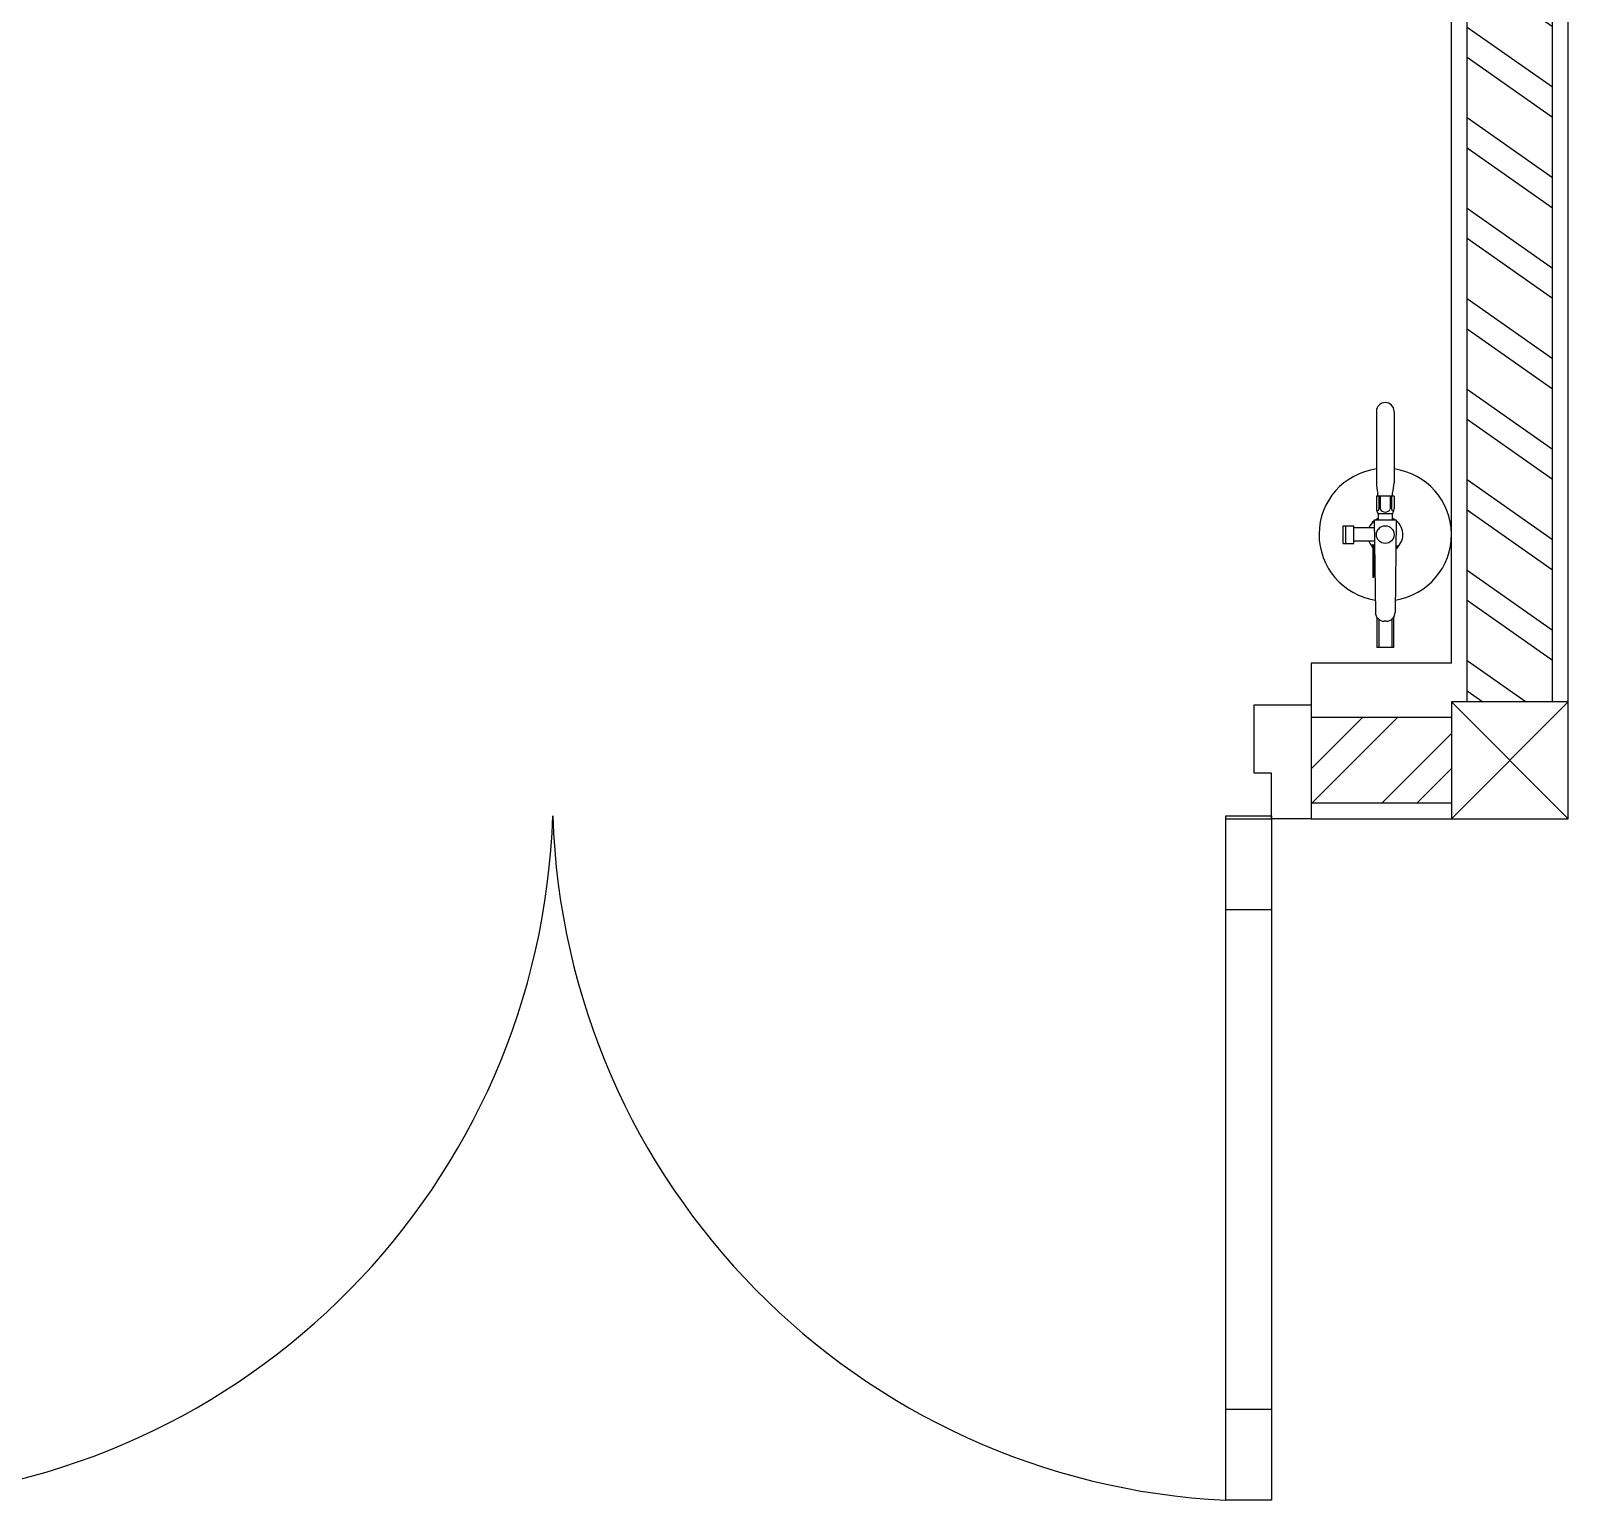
# Model space of a CAD drawing. Header units: millimetres. Extents: x -10849 to 51582, y -14593 to 28921.
# Drawn here: x 8682 to 10657, y 15109 to 16997 of the extents above; entities that cross this region are included whole.
import ezdxf

# ---------------------------------------------------------------- set-up
doc = ezdxf.new("R2010")
doc.units = ezdxf.units.MM

# ---------------------------------------------------------------- blocks, each defined once
blk = doc.blocks.new('Fire Extinguisher_top_dwgmodels.com')
at = {"color": 0}
for p, q in [((-111.7, 8), (-47, 8)), ((-34.9, 6.6), (-37.6, 6.6)), ((-34.9, 8), (-34.9, -8)), ((-34.9, 8), (-23.5, 8)), ((-34.9, 4.6), (-23.2, 4.6)), ((-34.8, 5.7), (-23.2, 5.7)), ((-18.9, 6.3), (-18.9, -6.3)), ((-18.9, 6.3), (-13.5, 6.3)), ((-13.5, -10), (-13.5, 10)), ((-13.5, 10), (70.6, 8.9)), ((10.3, 9.7), (10.3, 11.5)), ((10.7, 9.7), (10.7, 11.5)), ((75, 7.5), (102.5, 7.5)), ((76.7, 5.9), (102.5, 5.9)), ((78.5, 0.9), (78.5, -0.9)), ((102.5, 7.5), (102.5, -7.5)), ((-111.7, -8), (-47, -8)), ((-34.9, -6.6), (-37.6, -6.6)), ((-34.9, -4.6), (-23.2, -4.6)), ((-34.9, -8), (-23.5, -8)), ((-34.8, -5.7), (-23.2, -5.7)), ((-18.9, -6.3), (-13.5, -6.3)), ((-13.5, -10), (70.6, -8.9)), ((-6, -9.9), (-6, -28.4)), ((6, -9.7), (6, -28.4)), ((10.3, -9.7), (10.3, -9.7)), ((10.7, -9.9), (10.7, -9.7)), ((10.8, -10.2), (11, -9.9)), ((10.9, -10.4), (38.5, -10.4)), ((10.9, -11.2), (38.5, -11.2)), ((75, -7.5), (102.5, -7.5)), ((76.7, -5.9), (102.5, -5.9)), ((-8, -38), (-8, -28.4)), ((8, -28.4), (-8, -28.4)), ((-8, -36.1), (8, -36.1)), ((8, -38), (-8, -38)), ((8, -38), (8, -28.4))]:
    blk.add_line(p, q, dxfattribs=at)
blk.add_circle((0, 0), 8, dxfattribs=at)
for centre, radius, start, end in [((0, 0), 60, 8.6363, 172.3377), ((0, 0), 16, 37.0611, 141.3809), ((-111.7, 0), 8, 90, 270), ((-48.9, -37), 45.1, 75.4552, 87.5164), ((-23.6, 0.6), 7.45, 50.2127, 88.8117), ((-23.3, 7.7), 1.98, 271.9881, 358.9526), ((-25.5, 0), 5.13, 297.4534, 62.5466), ((0, 0), 16, 147.6298, 156.9032), ((10.5, 11.5), 0.177, 14.0852, 165.9148), ((70.5, 0.9), 8, 0, 89.221), ((0, 0), 60, 187.6623, 351.3637), ((-48.9, 37), 45.1, 272.4836, 284.5448), ((-23.6, -0.6), 7.45, 271.1883, 309.7873), ((-23.3, -7.7), 1.98, 1.0474, 88.0119), ((0, 0), 16, 203.0968, 212.3702), ((0, 0), 16, 218.6191, 247.9757), ((-11.2, -9.9), 0.819, 184.1848, 357.3731), ((0, 0), 16, 292.0243, 310.0558), ((10.5, -11), 1.25, 101.8101, 350.1732), ((10.5, -11), 0.907, 90, 346.3844), ((10.2, -9.7), 0.107, 282.2941, 2.9308), ((10.4, -9.9), 0.229, 277.2272, 346.9737), ((11.1, -10.8), 0.447, 116.5651, 243.4349), ((0, 0), 16, 312.0013, 315.4535), ((10.5, -11), 0.907, 40.2976, 70.7774), ((10.5, -11), 1.25, 27.9629, 66.6982), ((0, 0), 16, 319.3461, 322.9389), ((38.3, -10.8), 0.447, 296.5651, 63.4349), ((70.5, -0.9), 8, 270.779, 0)]:
    blk.add_arc(centre, radius, start, end, dxfattribs=at)

msp = doc.modelspace()

# ---------------------------------------------------------------- hatches: boundary and pattern name
h = msp.add_hatch()
h.set_pattern_fill('ANSI32', color=256, scale=10, angle=100)
h.set_pattern_definition([(145, (-13432.23, 14785.16), (-54.63316, -78.02423), []), (145, (-13440.03, 14829.38), (-54.63316, -78.02423), [])])
h.paths.add_polyline_path([(10636.6, 18734.3), (10526.6, 18734.3), (10526.6, 16134.3), (10636.6, 16134.3)])
h = msp.add_hatch()
h.set_pattern_fill('ANSI32', color=256, scale=10)
h.set_pattern_definition([(45, (-13432.23, 14785.16), (-67.35192, 67.35192), []), (45, (-13387.33, 14785.16), (-67.35192, 67.35192), [])])
h.paths.add_polyline_path([(8228.3, 16117.8), (6192, 16114.3), (6192, 16004.3), (8228.3, 16007.8)])
h.paths.add_polyline_path([(10506.6, 16114.3), (10326.6, 16114.3), (10326.6, 16004.3), (10506.6, 16004.3)])

# ---------------------------------------------------------------- linework, layer by layer
at = {"color": 240, "true_color": 0xed1f24}
for points in [[(10326.6, 15984.3), (10656.6, 15984.3), (10656.6, 18884.3), (3856.6, 18884.3)], [(10506.6, 16184.3), (10506.6, 18684.3)], [(10506.6, 16184.3), (10326.6, 16184.3), (10326.6, 16130.7)], [(10656.6, 16134.3), (10506.6, 15984.3)], [(10506.6, 16134.3), (10656.6, 15984.3)]]:
    msp.add_lwpolyline(points, dxfattribs=at)
for points in [[(10526.6, 16134.3), (10526.6, 18734.3)], [(10636.6, 16134.3), (10636.6, 18734.3)], [(10506.6, 16114.3), (10326.6, 16114.3)], [(10506.6, 16004.3), (10326.6, 16004.3)]]:
    msp.add_lwpolyline(points)
msp.add_lwpolyline([(10506.6, 15984.3), (10656.6, 15984.3), (10656.6, 16134.3), (10506.6, 16134.3)], close=True, dxfattribs=at)
at = {"color": 5}
for points in [[(10275.4, 15984.3), (10275.4, 16042.9), (10253.4, 16042.9), (10253.4, 16130.7), (10326.6, 16130.7), (10326.6, 15984.3), (10275.4, 15984.3)], [(10275.4, 15987.8), (10275.4, 15108.8), (10216.8, 15108.8), (10216.8, 15987.8), (10275.4, 15987.8)], [(10275.4, 15984.3), (10275.4, 15925.7), (10275.4, 15867.1), (10216.8, 15867.1), (10216.8, 15984.3), (10275.4, 15984.3)], [(10275.4, 15226), (10275.4, 15167.4), (10275.4, 15108.8), (10216.8, 15108.8), (10216.8, 15226), (10275.4, 15226)]]:
    msp.add_lwpolyline(points, dxfattribs=at)
at = {"color": 251, "true_color": 0x636466}
for centre, start, end in [((8443.5, 16017.1), 272.8097, 358.1543), ((10261.4, 16017.1), 181.8457, 267.1903)]:
    msp.add_arc(centre, 909.4, start, end, dxfattribs=at)

# ---------------------------------------------------------------- block references
at = {"xscale": 1.417000145586477, "yscale": 1.417000145586477, "zscale": 1.417000145586477, "rotation": 270}
msp.add_blockref('Fire Extinguisher_top_dwgmodels.com', (10421.6, 16349.3), dxfattribs=at)

doc.saveas('drawing.dxf')
